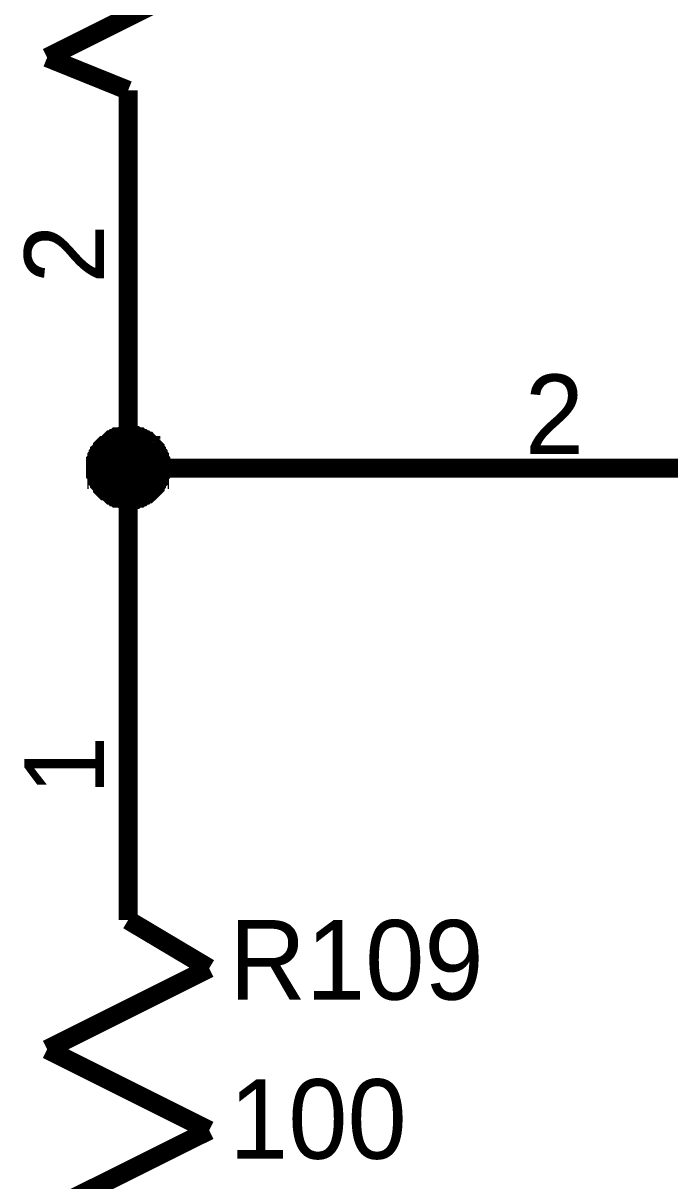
# Model space of a CAD drawing. Header units: millimetres. Extents: x 0 to 800, y 0 to 567.
# Drawn here: x 713.35 to 723.54, y 270.59 to 288.84 of the extents above; entities that cross this region are included whole.
import ezdxf

# ---------------------------------------------------------------- set-up
doc = ezdxf.new("R2010")
doc.units = ezdxf.units.MM
doc.layers.add('Sheet', color=255, linetype='Continuous')

msp = doc.modelspace()

# ---------------------------------------------------------------- linework, layer by layer
at = {"layer": 'Sheet'}
for points, const_width in [([(716.282, 289.571), (713.729, 288.295)], 0.3), ([(713.729, 288.295), (715.005, 287.779)], 0.3), ([(715.005, 287.779), (715.005, 282.717)], 0.3), ([(715.005, 287.779), (715.005, 287.018)], 0.3), ([(715.005, 279.761), (715.005, 281.821), (715.005, 282.717)], 0.3), ([(714.49, 281.821), (714.49, 281.844), (714.49, 281.866), (714.49, 281.911), (714.49, 281.933), (714.513, 281.956), (714.513, 281.978), (714.513, 282), (714.535, 282.023), (714.535, 282.045), (714.557, 282.068), (714.557, 282.09), (714.58, 282.112), (714.602, 282.135), (714.602, 282.157), (714.625, 282.18), (714.647, 282.18), (714.669, 282.202), (714.692, 282.224), (714.714, 282.247), (714.714, 282.247), (714.737, 282.269), (714.759, 282.269), (714.781, 282.292), (714.804, 282.292), (714.826, 282.314), (714.849, 282.314), (714.871, 282.314), (714.916, 282.336), (714.938, 282.336), (714.961, 282.336), (714.983, 282.336), (715.005, 282.336)], 0.3), ([(714.49, 281.821), (714.49, 281.844), (714.49, 281.866), (714.49, 281.911), (714.49, 281.933), (714.513, 281.956), (714.513, 281.978), (714.513, 282), (714.535, 282.023), (714.535, 282.045), (714.557, 282.068), (714.557, 282.09), (714.58, 282.112), (714.602, 282.135), (714.602, 282.157), (714.625, 282.18), (714.647, 282.18), (714.669, 282.202), (714.692, 282.224), (714.714, 282.247), (714.714, 282.247), (714.737, 282.269), (714.759, 282.269), (714.781, 282.292), (714.804, 282.292), (714.826, 282.314), (714.849, 282.314), (714.871, 282.314), (714.916, 282.336), (714.938, 282.336), (714.961, 282.336), (714.983, 282.336), (715.005, 282.336)], 0.3), ([(714.49, 281.821), (714.49, 281.844), (714.49, 281.866), (714.49, 281.911), (714.49, 281.933), (714.513, 281.956), (714.513, 281.978), (714.513, 282), (714.535, 282.023), (714.535, 282.045), (714.557, 282.068), (714.557, 282.09), (714.58, 282.112), (714.602, 282.135), (714.602, 282.157), (714.625, 282.18), (714.647, 282.18), (714.669, 282.202), (714.692, 282.224), (714.714, 282.247), (714.714, 282.247), (714.737, 282.269), (714.759, 282.269), (714.781, 282.292), (714.804, 282.292), (714.826, 282.314), (714.849, 282.314), (714.871, 282.314), (714.916, 282.336), (714.938, 282.336), (714.961, 282.336), (714.983, 282.336), (715.005, 282.336)], 0.3), ([(714.49, 281.821), (714.49, 281.844), (714.49, 281.866), (714.49, 281.911), (714.49, 281.933), (714.513, 281.956), (714.513, 281.978), (714.513, 282), (714.535, 282.023), (714.535, 282.045), (714.557, 282.068), (714.557, 282.09), (714.58, 282.112), (714.602, 282.135), (714.602, 282.157), (714.625, 282.18), (714.647, 282.18), (714.669, 282.202), (714.692, 282.224), (714.714, 282.247), (714.714, 282.247), (714.737, 282.269), (714.759, 282.269), (714.781, 282.292), (714.804, 282.292), (714.826, 282.314), (714.849, 282.314), (714.871, 282.314), (714.916, 282.336), (714.938, 282.336), (714.961, 282.336), (714.983, 282.336), (715.005, 282.336)], 0.3), ([(714.49, 281.821), (714.49, 281.844), (714.49, 281.866), (714.49, 281.911), (714.49, 281.933), (714.513, 281.956), (714.513, 281.978), (714.513, 282), (714.535, 282.023), (714.535, 282.045), (714.557, 282.068), (714.557, 282.09), (714.58, 282.112), (714.602, 282.135), (714.602, 282.157), (714.625, 282.18), (714.647, 282.18), (714.669, 282.202), (714.692, 282.224), (714.714, 282.247), (714.714, 282.247), (714.737, 282.269), (714.759, 282.269), (714.781, 282.292), (714.804, 282.292), (714.826, 282.314), (714.849, 282.314), (714.871, 282.314), (714.916, 282.336), (714.938, 282.336), (714.961, 282.336), (714.983, 282.336), (715.005, 282.336)], 0.0991), ([(714.49, 281.821), (714.49, 281.844), (714.49, 281.866), (714.49, 281.911), (714.49, 281.933), (714.513, 281.956), (714.513, 281.978), (714.513, 282), (714.535, 282.023), (714.535, 282.045), (714.557, 282.068), (714.557, 282.09), (714.58, 282.112), (714.602, 282.135), (714.602, 282.157), (714.625, 282.18), (714.647, 282.18), (714.669, 282.202), (714.692, 282.224), (714.714, 282.247), (714.714, 282.247), (714.737, 282.269), (714.759, 282.269), (714.781, 282.292), (714.804, 282.292), (714.826, 282.314), (714.849, 282.314), (714.871, 282.314), (714.916, 282.336), (714.938, 282.336), (714.961, 282.336), (714.983, 282.336), (715.005, 282.336)], 0.0991), ([(714.49, 281.821), (714.49, 281.844), (714.49, 281.866), (714.49, 281.911), (714.49, 281.933), (714.513, 281.956), (714.513, 281.978), (714.513, 282), (714.535, 282.023), (714.535, 282.045), (714.557, 282.068), (714.557, 282.09), (714.58, 282.112), (714.602, 282.135), (714.602, 282.157), (714.625, 282.18), (714.647, 282.18), (714.669, 282.202), (714.692, 282.224), (714.714, 282.247), (714.714, 282.247), (714.737, 282.269), (714.759, 282.269), (714.781, 282.292), (714.804, 282.292), (714.826, 282.314), (714.849, 282.314), (714.871, 282.314), (714.916, 282.336), (714.938, 282.336), (714.961, 282.336), (714.983, 282.336), (715.005, 282.336)], 0.0991), ([(714.49, 281.821), (714.49, 281.844), (714.49, 281.866), (714.49, 281.911), (714.49, 281.933), (714.513, 281.956), (714.513, 281.978), (714.513, 282), (714.535, 282.023), (714.535, 282.045), (714.557, 282.068), (714.557, 282.09), (714.58, 282.112), (714.602, 282.135), (714.602, 282.157), (714.625, 282.18), (714.647, 282.18), (714.669, 282.202), (714.692, 282.224), (714.714, 282.247), (714.714, 282.247), (714.737, 282.269), (714.759, 282.269), (714.781, 282.292), (714.804, 282.292), (714.826, 282.314), (714.849, 282.314), (714.871, 282.314), (714.916, 282.336), (714.938, 282.336), (714.961, 282.336), (714.983, 282.336), (715.005, 282.336)], 0.0991), ([(715.005, 282.336), (715.005, 282.336)], 0.3), ([(715.005, 282.336), (715.028, 282.336), (715.05, 282.336), (715.095, 282.336), (715.117, 282.336), (715.14, 282.314), (715.162, 282.314), (715.185, 282.314), (715.207, 282.292), (715.229, 282.292), (715.252, 282.269), (715.274, 282.269), (715.297, 282.247), (715.319, 282.247), (715.341, 282.224), (715.364, 282.202), (715.364, 282.18), (715.386, 282.18), (715.409, 282.157), (715.431, 282.135), (715.431, 282.112), (715.453, 282.09), (715.453, 282.068), (715.476, 282.045), (715.476, 282.023), (715.498, 282), (715.498, 281.978), (715.498, 281.956), (715.521, 281.933), (715.521, 281.911), (715.521, 281.866), (715.521, 281.844), (715.521, 281.821)], 0.3), ([(715.005, 282.336), (715.005, 282.336)], 0.3), ([(715.005, 282.336), (715.028, 282.336), (715.05, 282.336), (715.095, 282.336), (715.117, 282.336), (715.14, 282.314), (715.162, 282.314), (715.185, 282.314), (715.207, 282.292), (715.229, 282.292), (715.252, 282.269), (715.274, 282.269), (715.297, 282.247), (715.319, 282.247), (715.341, 282.224), (715.364, 282.202), (715.364, 282.18), (715.386, 282.18), (715.409, 282.157), (715.431, 282.135), (715.431, 282.112), (715.453, 282.09), (715.453, 282.068), (715.476, 282.045), (715.476, 282.023), (715.498, 282), (715.498, 281.978), (715.498, 281.956), (715.521, 281.933), (715.521, 281.911), (715.521, 281.866), (715.521, 281.844), (715.521, 281.821)], 0.3), ([(715.005, 282.336), (715.005, 282.336)], 0.3), ([(715.005, 282.336), (715.028, 282.336), (715.05, 282.336), (715.095, 282.336), (715.117, 282.336), (715.14, 282.314), (715.162, 282.314), (715.185, 282.314), (715.207, 282.292), (715.229, 282.292), (715.252, 282.269), (715.274, 282.269), (715.297, 282.247), (715.319, 282.247), (715.341, 282.224), (715.364, 282.202), (715.364, 282.18), (715.386, 282.18), (715.409, 282.157), (715.431, 282.135), (715.431, 282.112), (715.453, 282.09), (715.453, 282.068), (715.476, 282.045), (715.476, 282.023), (715.498, 282), (715.498, 281.978), (715.498, 281.956), (715.521, 281.933), (715.521, 281.911), (715.521, 281.866), (715.521, 281.844), (715.521, 281.821)], 0.3), ([(715.005, 282.336), (715.005, 282.336)], 0.3), ([(715.005, 282.336), (715.028, 282.336), (715.05, 282.336), (715.095, 282.336), (715.117, 282.336), (715.14, 282.314), (715.162, 282.314), (715.185, 282.314), (715.207, 282.292), (715.229, 282.292), (715.252, 282.269), (715.274, 282.269), (715.297, 282.247), (715.319, 282.247), (715.341, 282.224), (715.364, 282.202), (715.364, 282.18), (715.386, 282.18), (715.409, 282.157), (715.431, 282.135), (715.431, 282.112), (715.453, 282.09), (715.453, 282.068), (715.476, 282.045), (715.476, 282.023), (715.498, 282), (715.498, 281.978), (715.498, 281.956), (715.521, 281.933), (715.521, 281.911), (715.521, 281.866), (715.521, 281.844), (715.521, 281.821)], 0.3), ([(715.005, 282.336), (715.005, 282.336)], 0.0991), ([(715.005, 282.336), (715.028, 282.336), (715.05, 282.336), (715.095, 282.336), (715.117, 282.336), (715.14, 282.314), (715.162, 282.314), (715.185, 282.314), (715.207, 282.292), (715.229, 282.292), (715.252, 282.269), (715.274, 282.269), (715.297, 282.247), (715.319, 282.247), (715.341, 282.224), (715.364, 282.202), (715.364, 282.18), (715.386, 282.18), (715.409, 282.157), (715.431, 282.135), (715.431, 282.112), (715.453, 282.09), (715.453, 282.068), (715.476, 282.045), (715.476, 282.023), (715.498, 282), (715.498, 281.978), (715.498, 281.956), (715.521, 281.933), (715.521, 281.911), (715.521, 281.866), (715.521, 281.844), (715.521, 281.821)], 0.0991), ([(715.005, 282.336), (715.005, 282.336)], 0.0991), ([(715.005, 282.336), (715.028, 282.336), (715.05, 282.336), (715.095, 282.336), (715.117, 282.336), (715.14, 282.314), (715.162, 282.314), (715.185, 282.314), (715.207, 282.292), (715.229, 282.292), (715.252, 282.269), (715.274, 282.269), (715.297, 282.247), (715.319, 282.247), (715.341, 282.224), (715.364, 282.202), (715.364, 282.18), (715.386, 282.18), (715.409, 282.157), (715.431, 282.135), (715.431, 282.112), (715.453, 282.09), (715.453, 282.068), (715.476, 282.045), (715.476, 282.023), (715.498, 282), (715.498, 281.978), (715.498, 281.956), (715.521, 281.933), (715.521, 281.911), (715.521, 281.866), (715.521, 281.844), (715.521, 281.821)], 0.0991), ([(715.005, 282.336), (715.005, 282.336)], 0.0991), ([(715.005, 282.336), (715.028, 282.336), (715.05, 282.336), (715.095, 282.336), (715.117, 282.336), (715.14, 282.314), (715.162, 282.314), (715.185, 282.314), (715.207, 282.292), (715.229, 282.292), (715.252, 282.269), (715.274, 282.269), (715.297, 282.247), (715.319, 282.247), (715.341, 282.224), (715.364, 282.202), (715.364, 282.18), (715.386, 282.18), (715.409, 282.157), (715.431, 282.135), (715.431, 282.112), (715.453, 282.09), (715.453, 282.068), (715.476, 282.045), (715.476, 282.023), (715.498, 282), (715.498, 281.978), (715.498, 281.956), (715.521, 281.933), (715.521, 281.911), (715.521, 281.866), (715.521, 281.844), (715.521, 281.821)], 0.0991), ([(715.005, 282.336), (715.005, 282.336)], 0.0991), ([(715.005, 282.336), (715.028, 282.336), (715.05, 282.336), (715.095, 282.336), (715.117, 282.336), (715.14, 282.314), (715.162, 282.314), (715.185, 282.314), (715.207, 282.292), (715.229, 282.292), (715.252, 282.269), (715.274, 282.269), (715.297, 282.247), (715.319, 282.247), (715.341, 282.224), (715.364, 282.202), (715.364, 282.18), (715.386, 282.18), (715.409, 282.157), (715.431, 282.135), (715.431, 282.112), (715.453, 282.09), (715.453, 282.068), (715.476, 282.045), (715.476, 282.023), (715.498, 282), (715.498, 281.978), (715.498, 281.956), (715.521, 281.933), (715.521, 281.911), (715.521, 281.866), (715.521, 281.844), (715.521, 281.821)], 0.0991), ([(715.005, 281.329), (714.983, 281.329), (714.961, 281.329), (714.938, 281.329), (714.916, 281.329), (714.871, 281.351), (714.849, 281.351), (714.826, 281.351), (714.804, 281.373), (714.781, 281.373), (714.759, 281.396), (714.737, 281.396), (714.714, 281.418), (714.714, 281.418), (714.692, 281.44), (714.669, 281.463), (714.647, 281.463), (714.625, 281.485), (714.602, 281.508), (714.602, 281.53), (714.58, 281.552), (714.557, 281.575), (714.557, 281.597), (714.535, 281.62), (714.535, 281.642), (714.513, 281.642), (714.513, 281.687), (714.513, 281.709), (714.49, 281.732), (714.49, 281.754), (714.49, 281.776), (714.49, 281.799), (714.49, 281.821)], 0.3), ([(714.49, 281.821), (714.49, 281.821)], 0.3), ([(715.005, 281.329), (714.983, 281.329), (714.961, 281.329), (714.938, 281.329), (714.916, 281.329), (714.871, 281.351), (714.849, 281.351), (714.826, 281.351), (714.804, 281.373), (714.781, 281.373), (714.759, 281.396), (714.737, 281.396), (714.714, 281.418), (714.714, 281.418), (714.692, 281.44), (714.669, 281.463), (714.647, 281.463), (714.625, 281.485), (714.602, 281.508), (714.602, 281.53), (714.58, 281.552), (714.557, 281.575), (714.557, 281.597), (714.535, 281.62), (714.535, 281.642), (714.513, 281.642), (714.513, 281.687), (714.513, 281.709), (714.49, 281.732), (714.49, 281.754), (714.49, 281.776), (714.49, 281.799), (714.49, 281.821)], 0.3), ([(714.49, 281.821), (714.49, 281.821)], 0.3), ([(715.005, 281.329), (714.983, 281.329), (714.961, 281.329), (714.938, 281.329), (714.916, 281.329), (714.871, 281.351), (714.849, 281.351), (714.826, 281.351), (714.804, 281.373), (714.781, 281.373), (714.759, 281.396), (714.737, 281.396), (714.714, 281.418), (714.714, 281.418), (714.692, 281.44), (714.669, 281.463), (714.647, 281.463), (714.625, 281.485), (714.602, 281.508), (714.602, 281.53), (714.58, 281.552), (714.557, 281.575), (714.557, 281.597), (714.535, 281.62), (714.535, 281.642), (714.513, 281.642), (714.513, 281.687), (714.513, 281.709), (714.49, 281.732), (714.49, 281.754), (714.49, 281.776), (714.49, 281.799), (714.49, 281.821)], 0.3), ([(714.49, 281.821), (714.49, 281.821)], 0.3), ([(715.005, 281.329), (714.983, 281.329), (714.961, 281.329), (714.938, 281.329), (714.916, 281.329), (714.871, 281.351), (714.849, 281.351), (714.826, 281.351), (714.804, 281.373), (714.781, 281.373), (714.759, 281.396), (714.737, 281.396), (714.714, 281.418), (714.714, 281.418), (714.692, 281.44), (714.669, 281.463), (714.647, 281.463), (714.625, 281.485), (714.602, 281.508), (714.602, 281.53), (714.58, 281.552), (714.557, 281.575), (714.557, 281.597), (714.535, 281.62), (714.535, 281.642), (714.513, 281.642), (714.513, 281.687), (714.513, 281.709), (714.49, 281.732), (714.49, 281.754), (714.49, 281.776), (714.49, 281.799), (714.49, 281.821)], 0.3), ([(714.49, 281.821), (714.49, 281.821)], 0.3), ([(715.005, 281.329), (714.983, 281.329), (714.961, 281.329), (714.938, 281.329), (714.916, 281.329), (714.871, 281.351), (714.849, 281.351), (714.826, 281.351), (714.804, 281.373), (714.781, 281.373), (714.759, 281.396), (714.737, 281.396), (714.714, 281.418), (714.714, 281.418), (714.692, 281.44), (714.669, 281.463), (714.647, 281.463), (714.625, 281.485), (714.602, 281.508), (714.602, 281.53), (714.58, 281.552), (714.557, 281.575), (714.557, 281.597), (714.535, 281.62), (714.535, 281.642), (714.513, 281.642), (714.513, 281.687), (714.513, 281.709), (714.49, 281.732), (714.49, 281.754), (714.49, 281.776), (714.49, 281.799), (714.49, 281.821)], 0.0991), ([(714.49, 281.821), (714.49, 281.821)], 0.0991), ([(715.005, 281.329), (714.983, 281.329), (714.961, 281.329), (714.938, 281.329), (714.916, 281.329), (714.871, 281.351), (714.849, 281.351), (714.826, 281.351), (714.804, 281.373), (714.781, 281.373), (714.759, 281.396), (714.737, 281.396), (714.714, 281.418), (714.714, 281.418), (714.692, 281.44), (714.669, 281.463), (714.647, 281.463), (714.625, 281.485), (714.602, 281.508), (714.602, 281.53), (714.58, 281.552), (714.557, 281.575), (714.557, 281.597), (714.535, 281.62), (714.535, 281.642), (714.513, 281.642), (714.513, 281.687), (714.513, 281.709), (714.49, 281.732), (714.49, 281.754), (714.49, 281.776), (714.49, 281.799), (714.49, 281.821)], 0.0991), ([(714.49, 281.821), (714.49, 281.821)], 0.0991), ([(715.005, 281.329), (714.983, 281.329), (714.961, 281.329), (714.938, 281.329), (714.916, 281.329), (714.871, 281.351), (714.849, 281.351), (714.826, 281.351), (714.804, 281.373), (714.781, 281.373), (714.759, 281.396), (714.737, 281.396), (714.714, 281.418), (714.714, 281.418), (714.692, 281.44), (714.669, 281.463), (714.647, 281.463), (714.625, 281.485), (714.602, 281.508), (714.602, 281.53), (714.58, 281.552), (714.557, 281.575), (714.557, 281.597), (714.535, 281.62), (714.535, 281.642), (714.513, 281.642), (714.513, 281.687), (714.513, 281.709), (714.49, 281.732), (714.49, 281.754), (714.49, 281.776), (714.49, 281.799), (714.49, 281.821)], 0.0991), ([(714.49, 281.821), (714.49, 281.821)], 0.0991), ([(715.005, 281.329), (714.983, 281.329), (714.961, 281.329), (714.938, 281.329), (714.916, 281.329), (714.871, 281.351), (714.849, 281.351), (714.826, 281.351), (714.804, 281.373), (714.781, 281.373), (714.759, 281.396), (714.737, 281.396), (714.714, 281.418), (714.714, 281.418), (714.692, 281.44), (714.669, 281.463), (714.647, 281.463), (714.625, 281.485), (714.602, 281.508), (714.602, 281.53), (714.58, 281.552), (714.557, 281.575), (714.557, 281.597), (714.535, 281.62), (714.535, 281.642), (714.513, 281.642), (714.513, 281.687), (714.513, 281.709), (714.49, 281.732), (714.49, 281.754), (714.49, 281.776), (714.49, 281.799), (714.49, 281.821)], 0.0991), ([(714.49, 281.821), (714.49, 281.821)], 0.0991), ([(719.351, 281.821), (715.005, 281.821)], 0.3), ([(715.521, 281.821), (715.521, 281.799), (715.521, 281.776), (715.521, 281.754), (715.521, 281.732), (715.498, 281.709), (715.498, 281.687), (715.498, 281.642), (715.476, 281.642), (715.476, 281.62), (715.453, 281.597), (715.453, 281.575), (715.431, 281.552), (715.431, 281.53), (715.409, 281.508), (715.386, 281.485), (715.364, 281.463), (715.364, 281.463), (715.341, 281.44), (715.319, 281.418), (715.297, 281.418), (715.274, 281.396), (715.252, 281.396), (715.229, 281.373), (715.207, 281.373), (715.185, 281.351), (715.162, 281.351), (715.14, 281.351), (715.117, 281.329), (715.095, 281.329), (715.05, 281.329), (715.028, 281.329), (715.005, 281.329)], 0.3), ([(715.521, 281.821), (715.521, 281.799), (715.521, 281.776), (715.521, 281.754), (715.521, 281.732), (715.498, 281.709), (715.498, 281.687), (715.498, 281.642), (715.476, 281.642), (715.476, 281.62), (715.453, 281.597), (715.453, 281.575), (715.431, 281.552), (715.431, 281.53), (715.409, 281.508), (715.386, 281.485), (715.364, 281.463), (715.364, 281.463), (715.341, 281.44), (715.319, 281.418), (715.297, 281.418), (715.274, 281.396), (715.252, 281.396), (715.229, 281.373), (715.207, 281.373), (715.185, 281.351), (715.162, 281.351), (715.14, 281.351), (715.117, 281.329), (715.095, 281.329), (715.05, 281.329), (715.028, 281.329), (715.005, 281.329)], 0.3), ([(715.521, 281.821), (715.521, 281.799), (715.521, 281.776), (715.521, 281.754), (715.521, 281.732), (715.498, 281.709), (715.498, 281.687), (715.498, 281.642), (715.476, 281.642), (715.476, 281.62), (715.453, 281.597), (715.453, 281.575), (715.431, 281.552), (715.431, 281.53), (715.409, 281.508), (715.386, 281.485), (715.364, 281.463), (715.364, 281.463), (715.341, 281.44), (715.319, 281.418), (715.297, 281.418), (715.274, 281.396), (715.252, 281.396), (715.229, 281.373), (715.207, 281.373), (715.185, 281.351), (715.162, 281.351), (715.14, 281.351), (715.117, 281.329), (715.095, 281.329), (715.05, 281.329), (715.028, 281.329), (715.005, 281.329)], 0.3), ([(715.521, 281.821), (715.521, 281.799), (715.521, 281.776), (715.521, 281.754), (715.521, 281.732), (715.498, 281.709), (715.498, 281.687), (715.498, 281.642), (715.476, 281.642), (715.476, 281.62), (715.453, 281.597), (715.453, 281.575), (715.431, 281.552), (715.431, 281.53), (715.409, 281.508), (715.386, 281.485), (715.364, 281.463), (715.364, 281.463), (715.341, 281.44), (715.319, 281.418), (715.297, 281.418), (715.274, 281.396), (715.252, 281.396), (715.229, 281.373), (715.207, 281.373), (715.185, 281.351), (715.162, 281.351), (715.14, 281.351), (715.117, 281.329), (715.095, 281.329), (715.05, 281.329), (715.028, 281.329), (715.005, 281.329)], 0.3), ([(715.521, 281.821), (715.521, 281.799), (715.521, 281.776), (715.521, 281.754), (715.521, 281.732), (715.498, 281.709), (715.498, 281.687), (715.498, 281.642), (715.476, 281.642), (715.476, 281.62), (715.453, 281.597), (715.453, 281.575), (715.431, 281.552), (715.431, 281.53), (715.409, 281.508), (715.386, 281.485), (715.364, 281.463), (715.364, 281.463), (715.341, 281.44), (715.319, 281.418), (715.297, 281.418), (715.274, 281.396), (715.252, 281.396), (715.229, 281.373), (715.207, 281.373), (715.185, 281.351), (715.162, 281.351), (715.14, 281.351), (715.117, 281.329), (715.095, 281.329), (715.05, 281.329), (715.028, 281.329), (715.005, 281.329)], 0.0991), ([(715.521, 281.821), (715.521, 281.799), (715.521, 281.776), (715.521, 281.754), (715.521, 281.732), (715.498, 281.709), (715.498, 281.687), (715.498, 281.642), (715.476, 281.642), (715.476, 281.62), (715.453, 281.597), (715.453, 281.575), (715.431, 281.552), (715.431, 281.53), (715.409, 281.508), (715.386, 281.485), (715.364, 281.463), (715.364, 281.463), (715.341, 281.44), (715.319, 281.418), (715.297, 281.418), (715.274, 281.396), (715.252, 281.396), (715.229, 281.373), (715.207, 281.373), (715.185, 281.351), (715.162, 281.351), (715.14, 281.351), (715.117, 281.329), (715.095, 281.329), (715.05, 281.329), (715.028, 281.329), (715.005, 281.329)], 0.0991), ([(715.521, 281.821), (715.521, 281.799), (715.521, 281.776), (715.521, 281.754), (715.521, 281.732), (715.498, 281.709), (715.498, 281.687), (715.498, 281.642), (715.476, 281.642), (715.476, 281.62), (715.453, 281.597), (715.453, 281.575), (715.431, 281.552), (715.431, 281.53), (715.409, 281.508), (715.386, 281.485), (715.364, 281.463), (715.364, 281.463), (715.341, 281.44), (715.319, 281.418), (715.297, 281.418), (715.274, 281.396), (715.252, 281.396), (715.229, 281.373), (715.207, 281.373), (715.185, 281.351), (715.162, 281.351), (715.14, 281.351), (715.117, 281.329), (715.095, 281.329), (715.05, 281.329), (715.028, 281.329), (715.005, 281.329)], 0.0991), ([(715.521, 281.821), (715.521, 281.799), (715.521, 281.776), (715.521, 281.754), (715.521, 281.732), (715.498, 281.709), (715.498, 281.687), (715.498, 281.642), (715.476, 281.642), (715.476, 281.62), (715.453, 281.597), (715.453, 281.575), (715.431, 281.552), (715.431, 281.53), (715.409, 281.508), (715.386, 281.485), (715.364, 281.463), (715.364, 281.463), (715.341, 281.44), (715.319, 281.418), (715.297, 281.418), (715.274, 281.396), (715.252, 281.396), (715.229, 281.373), (715.207, 281.373), (715.185, 281.351), (715.162, 281.351), (715.14, 281.351), (715.117, 281.329), (715.095, 281.329), (715.05, 281.329), (715.028, 281.329), (715.005, 281.329)], 0.0991), ([(715.521, 281.821), (715.521, 281.821), (715.521, 281.821), (715.521, 281.821), (715.521, 281.821), (715.521, 281.821), (715.521, 281.821), (715.521, 281.821), (715.521, 281.821), (715.521, 281.821), (715.521, 281.821), (715.521, 281.821), (715.521, 281.821), (715.521, 281.821), (715.521, 281.821), (715.521, 281.821), (715.521, 281.821), (715.521, 281.821), (715.521, 281.821), (715.521, 281.821), (715.521, 281.821), (715.521, 281.821), (715.521, 281.821), (715.521, 281.821), (715.521, 281.821), (715.521, 281.821), (715.521, 281.821), (715.521, 281.821), (715.521, 281.821), (715.521, 281.821), (715.521, 281.821), (715.521, 281.821), (715.521, 281.821)], 0.3), ([(715.521, 281.821), (715.521, 281.821)], 0.3), ([(715.521, 281.821), (715.521, 281.821), (715.521, 281.821), (715.521, 281.821), (715.521, 281.821), (715.521, 281.821), (715.521, 281.821), (715.521, 281.821), (715.521, 281.821), (715.521, 281.821), (715.521, 281.821), (715.521, 281.821), (715.521, 281.821), (715.521, 281.821), (715.521, 281.821), (715.521, 281.821), (715.521, 281.821), (715.521, 281.821), (715.521, 281.821), (715.521, 281.821), (715.521, 281.821), (715.521, 281.821), (715.521, 281.821), (715.521, 281.821), (715.521, 281.821), (715.521, 281.821), (715.521, 281.821), (715.521, 281.821), (715.521, 281.821), (715.521, 281.821), (715.521, 281.821), (715.521, 281.821), (715.521, 281.821)], 0.3), ([(715.521, 281.821), (715.521, 281.821)], 0.3), ([(715.521, 281.821), (715.521, 281.821), (715.521, 281.821), (715.521, 281.821), (715.521, 281.821), (715.521, 281.821), (715.521, 281.821), (715.521, 281.821), (715.521, 281.821), (715.521, 281.821), (715.521, 281.821), (715.521, 281.821), (715.521, 281.821), (715.521, 281.821), (715.521, 281.821), (715.521, 281.821), (715.521, 281.821), (715.521, 281.821), (715.521, 281.821), (715.521, 281.821), (715.521, 281.821), (715.521, 281.821), (715.521, 281.821), (715.521, 281.821), (715.521, 281.821), (715.521, 281.821), (715.521, 281.821), (715.521, 281.821), (715.521, 281.821), (715.521, 281.821), (715.521, 281.821), (715.521, 281.821), (715.521, 281.821)], 0.3), ([(715.521, 281.821), (715.521, 281.821)], 0.3), ([(715.521, 281.821), (715.521, 281.821), (715.521, 281.821), (715.521, 281.821), (715.521, 281.821), (715.521, 281.821), (715.521, 281.821), (715.521, 281.821), (715.521, 281.821), (715.521, 281.821), (715.521, 281.821), (715.521, 281.821), (715.521, 281.821), (715.521, 281.821), (715.521, 281.821), (715.521, 281.821), (715.521, 281.821), (715.521, 281.821), (715.521, 281.821), (715.521, 281.821), (715.521, 281.821), (715.521, 281.821), (715.521, 281.821), (715.521, 281.821), (715.521, 281.821), (715.521, 281.821), (715.521, 281.821), (715.521, 281.821), (715.521, 281.821), (715.521, 281.821), (715.521, 281.821), (715.521, 281.821), (715.521, 281.821)], 0.3), ([(715.521, 281.821), (715.521, 281.821)], 0.3), ([(715.521, 281.821), (715.521, 281.821), (715.521, 281.821), (715.521, 281.821), (715.521, 281.821), (715.521, 281.821), (715.521, 281.821), (715.521, 281.821), (715.521, 281.821), (715.521, 281.821), (715.521, 281.821), (715.521, 281.821), (715.521, 281.821), (715.521, 281.821), (715.521, 281.821), (715.521, 281.821), (715.521, 281.821), (715.521, 281.821), (715.521, 281.821), (715.521, 281.821), (715.521, 281.821), (715.521, 281.821), (715.521, 281.821), (715.521, 281.821), (715.521, 281.821), (715.521, 281.821), (715.521, 281.821), (715.521, 281.821), (715.521, 281.821), (715.521, 281.821), (715.521, 281.821), (715.521, 281.821), (715.521, 281.821)], 0.0991), ([(715.521, 281.821), (715.521, 281.821)], 0.0991), ([(715.521, 281.821), (715.521, 281.821), (715.521, 281.821), (715.521, 281.821), (715.521, 281.821), (715.521, 281.821), (715.521, 281.821), (715.521, 281.821), (715.521, 281.821), (715.521, 281.821), (715.521, 281.821), (715.521, 281.821), (715.521, 281.821), (715.521, 281.821), (715.521, 281.821), (715.521, 281.821), (715.521, 281.821), (715.521, 281.821), (715.521, 281.821), (715.521, 281.821), (715.521, 281.821), (715.521, 281.821), (715.521, 281.821), (715.521, 281.821), (715.521, 281.821), (715.521, 281.821), (715.521, 281.821), (715.521, 281.821), (715.521, 281.821), (715.521, 281.821), (715.521, 281.821), (715.521, 281.821), (715.521, 281.821)], 0.0991), ([(715.521, 281.821), (715.521, 281.821)], 0.0991), ([(715.521, 281.821), (715.521, 281.821), (715.521, 281.821), (715.521, 281.821), (715.521, 281.821), (715.521, 281.821), (715.521, 281.821), (715.521, 281.821), (715.521, 281.821), (715.521, 281.821), (715.521, 281.821), (715.521, 281.821), (715.521, 281.821), (715.521, 281.821), (715.521, 281.821), (715.521, 281.821), (715.521, 281.821), (715.521, 281.821), (715.521, 281.821), (715.521, 281.821), (715.521, 281.821), (715.521, 281.821), (715.521, 281.821), (715.521, 281.821), (715.521, 281.821), (715.521, 281.821), (715.521, 281.821), (715.521, 281.821), (715.521, 281.821), (715.521, 281.821), (715.521, 281.821), (715.521, 281.821), (715.521, 281.821)], 0.0991), ([(715.521, 281.821), (715.521, 281.821)], 0.0991), ([(715.521, 281.821), (715.521, 281.821), (715.521, 281.821), (715.521, 281.821), (715.521, 281.821), (715.521, 281.821), (715.521, 281.821), (715.521, 281.821), (715.521, 281.821), (715.521, 281.821), (715.521, 281.821), (715.521, 281.821), (715.521, 281.821), (715.521, 281.821), (715.521, 281.821), (715.521, 281.821), (715.521, 281.821), (715.521, 281.821), (715.521, 281.821), (715.521, 281.821), (715.521, 281.821), (715.521, 281.821), (715.521, 281.821), (715.521, 281.821), (715.521, 281.821), (715.521, 281.821), (715.521, 281.821), (715.521, 281.821), (715.521, 281.821), (715.521, 281.821), (715.521, 281.821), (715.521, 281.821), (715.521, 281.821)], 0.0991), ([(715.521, 281.821), (715.521, 281.821)], 0.0991), ([(724.435, 281.821), (719.351, 281.821)], 0.3), ([(715.005, 274.698), (715.005, 279.761)], 0.3), ([(715.005, 274.698), (715.005, 275.46)], 0.3), ([(715.005, 274.698), (716.282, 273.937)], 0.3), ([(716.282, 273.937), (713.729, 272.66)], 0.3), ([(713.729, 272.66), (716.282, 271.383)], 0.3), ([(716.282, 271.383), (713.729, 270.107)], 0.3)]:
    msp.add_lwpolyline(points, dxfattribs=dict(at, const_width=const_width))
at = {"layer": 'Sheet', "const_width": 0.508}
msp.add_lwpolyline([(714.745, 281.839, 1), (715.253, 281.839, 1)], format="xyb", close=True, dxfattribs=at)

# ---------------------------------------------------------------- texts
at = {"layer": 'Sheet'}
for s, p in [('2', (714.625, 284.733)), ('1', (714.625, 276.67))]:
    msp.add_text(s, height=1.254, rotation=90, dxfattribs=at).set_placement(p)
for s, height, p in [('2', 1.254, (721.255, 282.045)), ('R109', 1.2543, (716.596, 273.444)), ('100', 1.2543, (716.596, 270.935))]:
    msp.add_text(s, height=height, dxfattribs=at).set_placement(p)

doc.saveas('drawing.dxf')
